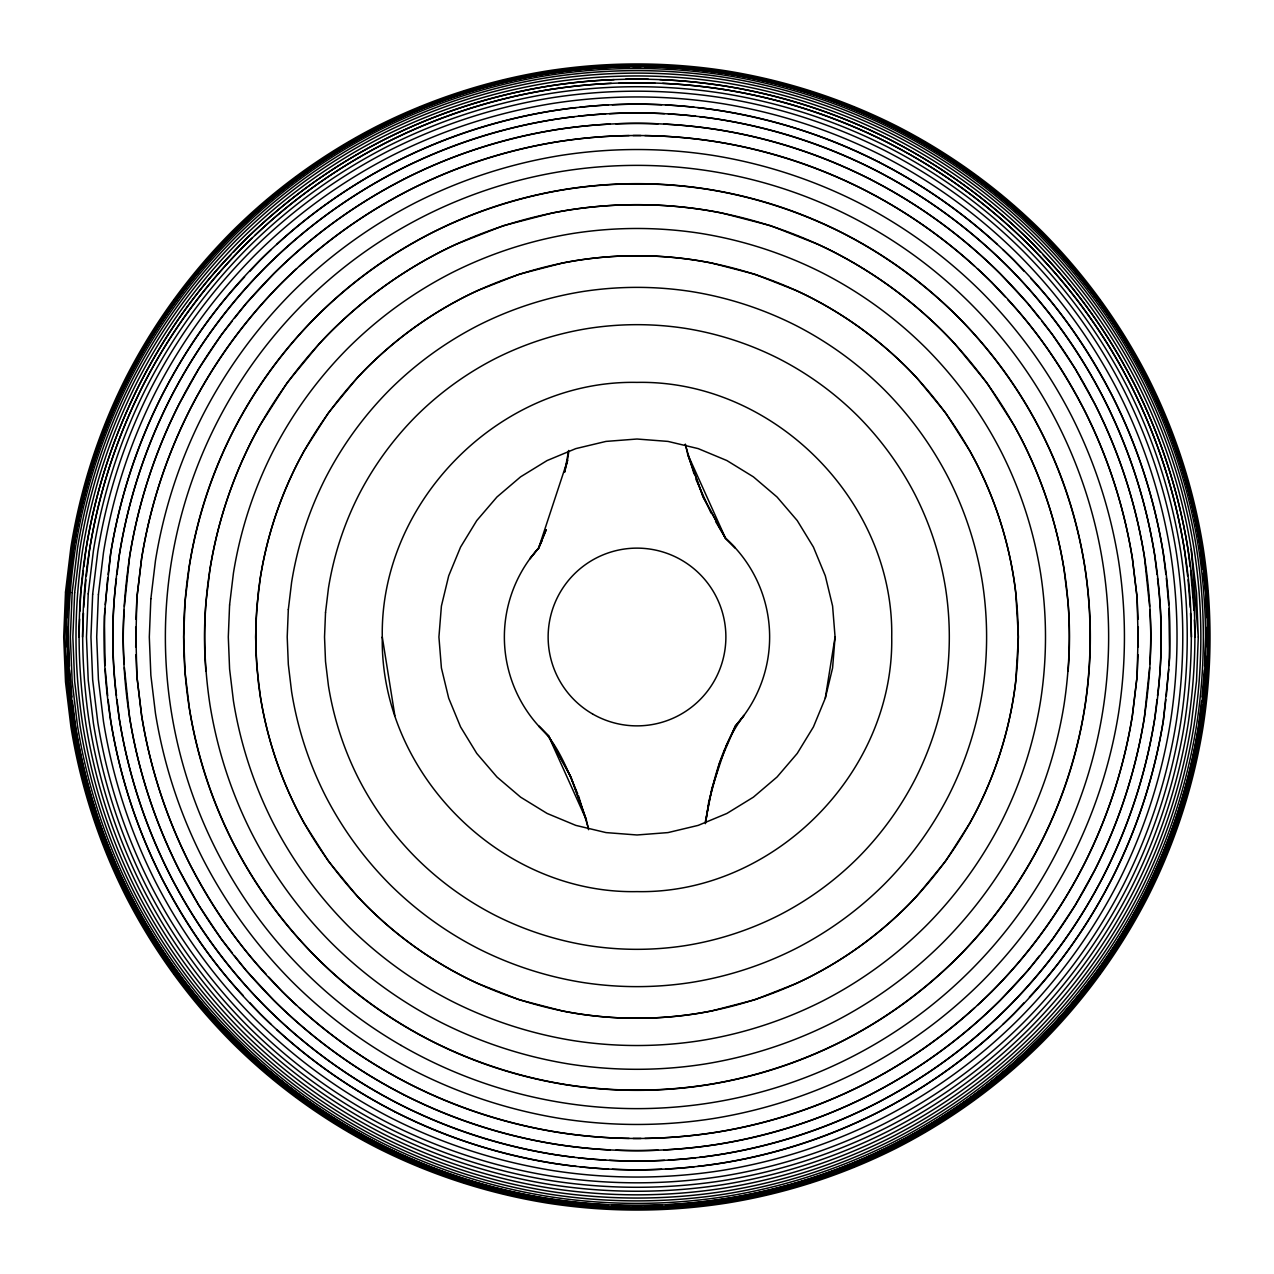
<?xml version="1.0" encoding="UTF-8"?>
<svg xmlns="http://www.w3.org/2000/svg" width="1274" height="1274" viewBox="0 0 1274 1274"><rect width="100%" height="100%" fill="white"/><g stroke="black" fill="none" stroke-linecap="round" stroke-linejoin="round"><path stroke-width="1.5" d="M659.836 79.625A566.596 566.596 0 0 1 724.301 85.931C782.029 94.977 838.244 113.243 890.255 139.853A566.596 566.596 0 0 1 1031.542 242.49C1072.915 283.736 1107.663 331.558 1134.115 383.665A566.596 566.596 0 0 1 1188.069 549.731C1197.528 607.443 1196.827 666.477 1188.085 724.221A566.596 566.596 0 0 1 1134.115 890.319C1107.409 942.314 1072.756 990.009 1031.558 1031.478A566.596 566.596 0 0 1 890.287 1134.131C838.117 1160.503 782.029 1178.721 724.333 1188.069A566.596 566.596 0 0 1 549.699 1188.069C492.003 1178.737 435.915 1160.518 383.745 1134.163A566.596 566.596 0 0 1 242.458 1031.51C201.276 990.041 166.607 942.346 139.901 890.351A566.596 566.596 0 0 1 85.931 724.269C77.173 666.525 76.472 607.475 85.915 549.763A566.596 566.596 0 0 1 139.885 383.681C166.321 331.574 201.069 283.752 242.442 242.506A566.596 566.596 0 0 1 383.713 139.869C435.724 113.243 491.955 94.993 549.667 85.931A566.596 566.596 0 0 1 614.116 79.625M662.703 83.336A562.949 562.949 0 0 1 723.743 89.483C781.089 98.464 836.954 116.619 888.631 143.038A562.949 562.949 0 0 1 1028.994 245.022C1070.112 286.013 1104.638 333.517 1130.914 385.289A562.535 562.535 0 0 1 1184.517 550.32C1193.945 607.65 1193.212 666.302 1184.533 723.664A562.949 562.949 0 0 1 1130.914 888.695C1104.383 940.339 1069.953 987.748 1029.026 1028.946A562.949 562.949 0 0 1 888.647 1130.946C836.827 1157.142 781.105 1175.233 723.775 1184.517A562.949 562.949 0 0 1 550.257 1184.517C492.927 1175.249 437.221 1157.142 385.385 1130.962A562.949 562.949 0 0 1 245.006 1028.978C204.079 987.78 169.633 940.371 143.086 888.726A562.949 562.949 0 0 1 89.467 723.696C80.772 666.334 80.071 607.666 89.467 550.32A562.949 562.949 0 0 1 143.086 385.305C169.346 333.549 203.872 286.029 244.974 245.038A562.949 562.949 0 0 1 252.045 238.142M607.889 1204.774A577.441 577.441 0 0 1 548.027 1198.611C489.2 1189.406 431.902 1170.774 378.888 1143.67A577.441 577.441 0 0 1 234.91 1039.058C192.74 997.032 157.323 948.286 130.378 895.192A577.441 577.441 0 0 1 75.389 725.925C65.738 667.13 66.455 606.95 75.373 548.107A577.441 577.441 0 0 1 130.362 378.84C157.578 325.841 192.915 277.238 234.878 234.973A577.441 577.441 0 0 1 378.872 130.346C432.029 103.481 489.184 84.912 547.995 75.389A577.441 577.441 0 0 1 725.973 75.389C784.768 84.896 841.923 103.465 895.096 130.33A577.441 577.441 0 0 1 1039.09 234.942C1081.069 277.206 1116.39 325.825 1143.622 378.792A577.441 577.441 0 0 1 1198.611 548.075C1207.545 606.918 1208.262 667.098 1198.627 725.909A577.441 577.441 0 0 1 1143.638 895.16C1116.693 948.27 1081.276 997.001 1039.106 1039.043A577.441 577.441 0 0 1 895.128 1143.654C842.114 1170.774 784.816 1189.39 726.005 1198.611A577.441 577.441 0 0 1 666.159 1204.774M65.229 623.352L65.627 613.59M66.853 627.286L68.27 681.717L73.621 726.18A579.24 579.24 0 0 0 128.801 896.004C155.826 949.257 191.339 998.131 233.636 1040.301A579.24 579.24 0 0 0 378.107 1145.246C431.265 1172.446 488.722 1191.11 547.724 1200.363A579.24 579.24 0 0 0 629.229 1207.226M67.251 617.556L68.27 592.283L73.621 547.82A579.24 579.24 0 0 1 128.785 378.028C155.81 324.759 191.339 275.869 233.636 233.699A579.24 579.24 0 0 1 378.06 128.77C431.233 101.554 488.706 82.89 547.724 73.637A578.81 578.81 0 0 1 726.276 73.653C785.278 82.874 842.735 101.57 895.909 128.754A579.24 579.24 0 0 1 1040.348 233.683C1082.645 275.853 1118.174 324.743 1145.199 377.996A579.24 579.24 0 0 1 1200.379 547.788C1209.822 606.774 1209.822 667.21 1200.379 726.18A579.24 579.24 0 0 1 1145.215 895.972C1118.19 949.241 1082.661 998.131 1040.364 1040.301A579.24 579.24 0 0 1 895.941 1145.23C842.767 1172.446 785.294 1191.11 726.276 1200.363A578.81 578.81 0 0 1 547.724 1200.347C488.738 1190.824 431.424 1172.191 378.091 1145.262A578.81 578.81 0 0 1 233.652 1040.285C191.53 997.908 156.113 949.146 128.801 896.004A578.81 578.81 0 0 1 73.637 726.18L71.057 704.936M78.924 637L79.641 619.1M79.959 611.154L80.676 593.254L83.415 570.577M82.507 637L83.463 613.288M83.702 607.364L85.915 579.797M105.089 608.51C102.525 645.854 104.85 683.39 110.631 720.32A541.195 541.195 0 0 0 162.196 878.996C187.437 928.746 220.625 974.419 260.135 1013.801A541.179 541.179 0 0 0 271.091 1024.407M105.248 604.72L110.631 553.68A541.179 541.179 0 0 1 162.18 395.036C187.549 345.334 220.529 299.549 260.135 260.199A541.195 541.195 0 0 1 271.059 249.624M124.231 610.15C121.794 645.934 124.072 681.909 129.598 717.326A521.305 521.305 0 0 0 179.3 870.253C203.617 918.236 235.626 962.252 273.719 1000.217A521.687 521.687 0 0 0 403.826 1094.748C451.713 1119.241 503.453 1136.058 556.595 1144.386A521.687 521.687 0 0 0 610.119 1149.928M124.39 606.313L129.598 556.674A521.687 521.687 0 0 1 179.284 403.762C203.617 355.78 235.61 311.764 273.719 273.783A521.687 521.687 0 0 1 403.794 179.268C451.76 154.887 503.405 137.863 556.595 129.614A521.687 521.687 0 0 1 610.071 124.072M135.697 627.174L136.891 676.335L141.589 715.415A509.345 509.345 0 0 0 190.129 864.759C213.889 911.579 245.118 954.56 282.302 991.634A509.345 509.345 0 0 0 296.555 1005.282M136.015 619.307L136.891 597.681L141.589 558.585A509.345 509.345 0 0 1 190.113 409.272C213.873 362.437 245.102 319.44 282.302 282.366M552.613 212.901L503.357 225.673L455.996 244.29A437.746 437.746 0 0 0 319.455 343.518L287.112 382.789L259.737 425.675A437.746 437.746 0 0 0 207.598 586.215C202.964 625.566 204.015 665.458 209.939 704.618A439.084 439.084 0 0 0 251.774 833.339C272.461 873.63 299.326 910.591 331.256 942.728A439.084 439.084 0 0 0 440.74 1022.274C481.174 1042.705 524.633 1056.815 569.351 1064.061A439.084 439.084 0 0 0 704.681 1064.045C749.399 1056.815 792.858 1042.689 833.292 1022.258A439.084 439.084 0 0 0 942.776 942.712C974.69 910.576 1001.555 873.598 1022.242 833.307A439.084 439.084 0 0 0 1064.061 704.602C1070.001 665.442 1071.004 625.566 1066.434 586.215A437.746 437.746 0 0 0 1014.247 425.691L986.888 382.789L954.56 343.502A437.746 437.746 0 0 0 817.988 244.305L770.643 225.673L721.387 212.901M1137.985 654.693L1137.109 676.319L1132.411 715.415A509.345 509.345 0 0 1 1083.887 864.727C1060.127 911.563 1028.898 954.56 991.698 991.634M1138.303 646.826L1137.109 597.665L1132.411 558.585A509.345 509.345 0 0 0 1083.871 409.241C1060.111 362.421 1028.882 319.44 991.698 282.366A509.345 509.345 0 0 0 977.445 268.718M1149.61 667.687L1144.402 717.326A521.687 521.687 0 0 1 1094.716 870.238C1070.383 918.22 1038.39 962.236 1000.281 1000.217A521.687 521.687 0 0 1 870.206 1094.732C822.24 1119.113 770.595 1136.137 717.405 1144.386A521.687 521.687 0 0 1 663.929 1149.928M1149.769 663.85C1152.206 628.066 1149.928 592.091 1144.402 556.674A521.305 521.305 0 0 0 1094.7 403.747C1070.383 355.764 1038.374 311.748 1000.281 273.783A521.687 521.687 0 0 0 870.174 179.252C822.287 154.759 770.547 137.942 717.405 129.614A521.687 521.687 0 0 0 663.881 124.072M1168.752 669.28L1163.369 720.32A541.179 541.179 0 0 1 1111.82 878.964C1086.451 928.666 1053.471 974.451 1013.865 1013.801A541.195 541.195 0 0 1 1002.941 1024.376M1168.911 665.49C1171.475 628.146 1169.15 590.61 1163.369 553.68A541.195 541.195 0 0 0 1111.804 395.004C1086.563 345.254 1053.375 299.581 1013.865 260.199A541.179 541.179 0 0 0 1002.909 249.593M1198.293 637L1196.525 681.001L1191.254 724.731A569.86 569.86 0 0 1 1136.981 891.768C1110.116 944.066 1075.256 992.048 1033.835 1033.755A569.86 569.86 0 0 1 891.736 1136.997C839.279 1163.512 782.873 1181.842 724.842 1191.238A569.86 569.86 0 0 1 549.19 1191.238C491.159 1181.858 434.768 1163.528 382.296 1137.013A569.86 569.86 0 0 1 240.197 1033.787C198.76 992.08 163.9 944.098 137.035 891.816A569.86 569.86 0 0 1 82.746 724.763C73.749 666.668 73.749 607.364 82.746 549.269A569.86 569.86 0 0 1 137.019 382.232C163.884 329.934 198.744 281.952 240.165 240.245A569.86 569.86 0 0 1 382.264 137.003C434.721 110.488 491.127 92.158 549.158 82.762A569.86 569.86 0 0 1 724.81 82.762C782.841 92.142 839.232 110.472 891.704 136.987A569.86 569.86 0 0 1 1033.803 240.213C1075.24 281.92 1110.1 329.902 1136.965 382.184A569.86 569.86 0 0 1 1191.254 549.237L1196.525 592.983L1198.293 637L1191.254 549.237M1204.44 669.949L1202.115 696.989M1204.583 666.079L1205.761 637M1206.749 656.444L1205.73 681.717L1203.404 701.05M1207.147 646.714L1207.147 627.27M382.28 637C379.875 500.921 500.809 379.684 636.984 382.391C773.191 379.668 894.125 500.905 891.72 637C894.125 773.079 773.191 894.316 637.016 891.609C500.809 894.332 379.875 773.095 382.28 637L394.86 715.685M835.075 637L832.591 667.958L825.297 698.168L813.433 726.913L797.237 753.428L777.044 777.013L753.38 797.174L726.897 813.449L698.216 825.377L668.006 832.591L637.016 834.98L606.01 832.591L575.784 825.377L547.119 813.449L520.636 797.174L496.971 777.013L476.763 753.428L460.567 726.913L448.703 698.184L441.409 667.974L438.925 637L441.409 606.042L448.703 575.832L460.567 547.087L476.763 520.572L496.956 496.987L520.62 476.826L547.103 460.551L575.784 448.623L605.994 441.409L636.984 439.02L667.99 441.409L698.216 448.623L726.881 460.551L753.364 476.826L777.029 496.987L797.237 520.572L813.433 547.087L825.297 575.816L832.591 606.026L835.075 637L825.297 698.168M568.634 450.47L564.589 472.399M66.487 592.139L66.949 588.269M67.649 582.441L68.127 578.571M69.051 570.816L69.529 566.93M70.596 572.95L66.917 614.625L66.853 646.73M71.057 569.096L73.621 547.836A578.81 578.81 0 0 1 128.801 378.012C156.097 324.854 191.53 276.108 233.62 233.715A578.81 578.81 0 0 1 378.091 128.77C431.408 101.793 488.738 83.192 547.709 73.637A579.24 579.24 0 0 1 629.181 66.774M83.877 566.787L85.915 549.779A566.182 566.182 0 0 1 139.901 383.665C164.25 337.005 194.078 292.956 230.769 255.071M86.393 575.864L89.467 550.336A562.535 562.535 0 0 1 143.102 385.289C169.617 333.645 204.063 286.252 244.974 245.054A562.535 562.535 0 0 1 385.369 143.054C437.03 116.603 492.895 98.48 550.241 89.483M107.669 578.221L104.372 616.09L105.089 665.506M108.131 574.447L110.631 553.68A540.781 540.781 0 0 1 162.196 395.02C184.173 352.213 211.627 312.003 244.608 276.936M116.491 578.396C110.312 625.04 112.144 672.529 119.31 718.95A532.261 532.261 0 0 0 170.015 874.999C194.842 923.937 227.489 968.845 266.346 1007.591A532.261 532.261 0 0 0 399.096 1104.032C447.954 1129.019 500.746 1146.17 554.97 1154.674A532.261 532.261 0 0 0 574.415 1157.333M116.969 574.51L119.31 555.066A532.261 532.261 0 0 1 169.999 399.033C194.97 350.143 227.393 305.123 266.346 266.409A532.261 532.261 0 0 1 399.065 169.983C447.922 144.981 500.746 127.83 554.97 119.326A532.261 532.261 0 0 1 574.383 116.667M1157.031 699.49L1154.69 718.934A532.261 532.261 0 0 1 1104.001 874.967C1079.03 923.857 1046.607 968.877 1007.654 1007.591A532.261 532.261 0 0 1 874.935 1104.017C826.078 1129.019 773.254 1146.17 719.03 1154.674A532.261 532.261 0 0 1 699.617 1157.333M1157.509 695.604C1163.688 648.96 1161.856 601.471 1154.69 555.05A532.261 532.261 0 0 0 1103.985 399.001C1079.158 350.063 1046.511 305.155 1007.654 266.409A532.261 532.261 0 0 0 874.904 169.968C826.046 144.981 773.254 127.83 719.03 119.326A532.261 532.261 0 0 0 699.585 116.667M1165.869 699.553L1163.369 720.32A540.781 540.781 0 0 1 1111.804 878.98C1089.827 921.787 1062.373 961.997 1029.392 997.064M1166.331 695.779L1169.628 657.91L1168.911 608.494M1201.637 700.843L1198.627 725.893A577.011 577.011 0 0 1 1143.606 895.192C1116.406 948.174 1081.085 996.778 1039.122 1039.027A577.011 577.011 0 0 1 895.096 1143.654C841.955 1170.535 784.8 1189.088 726.005 1198.611A577.011 577.011 0 0 1 548.011 1198.595C489.2 1189.104 432.061 1170.519 378.904 1143.67A577.011 577.011 0 0 1 234.894 1039.027C192.915 996.794 157.61 948.174 130.378 895.208A577.011 577.011 0 0 1 75.389 725.909L72.363 700.875M1202.943 704.904L1200.379 726.164A578.81 578.81 0 0 1 1145.199 895.988C1117.903 949.146 1082.47 997.892 1040.38 1040.285A578.81 578.81 0 0 1 895.909 1145.23C842.592 1172.207 785.262 1190.808 726.291 1200.363A579.24 579.24 0 0 1 644.819 1207.226M705.414 823.657C711.449 786.01 720.574 745.975 744.048 715.303L735.353 725.973L725.702 746.946M705.7 822.144L708.822 801.362L719.587 762.903L735.353 725.973A132.623 132.623 0 0 0 725.527 538.233L687.61 454.038L702.818 496.287L725.527 538.233L735.273 547.931L725.527 538.233L715.574 521.464M566.946 463.688L568.666 452.334M705.239 822.24L711.816 788.542L725.049 748.682M564.748 471.698L567.551 460.328L538.647 548.027L529.952 558.697L538.647 548.027L541.896 540.94M538.647 548.027L546.227 529.666L538.647 548.027A132.623 132.623 0 0 0 548.473 735.767L586.39 819.978L571.182 777.729L548.473 735.767L538.727 726.069C558.092 744.016 567.328 769.99 577.679 793.718M130.044 372.104L131.955 368.696M133.85 365.272L139.551 355.032M141.462 351.624L143.357 348.216M1130.643 925.784L1132.538 922.376M1134.449 918.968L1140.15 908.728M1142.045 905.304L1143.956 901.896M149.074 337.976L152.323 333.103M156.654 326.606L159.903 321.717M163.152 316.844L167.483 310.346M170.732 305.473L172.898 302.225M1101.102 971.775L1103.268 968.527M1106.517 963.654L1110.848 957.156M1114.097 952.283L1117.346 947.394M1121.677 940.897L1124.926 936.024M173.981 300.6L176.401 297.543M187.294 283.752L195.766 273.034M231.995 321.414L221.294 334.966L198.919 368.52L179.284 403.762A521.305 521.305 0 0 0 129.614 556.674C124.438 592.139 121.54 628.05 124.231 663.865M234.384 318.404L246.28 303.339L273.703 273.783A521.305 521.305 0 0 1 403.826 179.268M1039.616 955.596L1027.72 970.661L1000.297 1000.217A521.305 521.305 0 0 1 870.174 1094.732M1042.005 952.586L1052.706 939.034L1075.081 905.48L1094.716 870.238A521.305 521.305 0 0 0 1144.386 717.326C1149.562 681.861 1152.46 645.95 1149.769 610.135M1078.234 1000.966L1086.706 990.248M1097.599 976.457L1100.019 973.4M204.477 262.508L212.44 253.924M216.421 249.624L220.418 245.341M233.365 252.284L242.442 242.522A566.182 566.182 0 0 1 383.745 139.853C435.899 113.482 491.971 95.279 549.667 85.931A566.182 566.182 0 0 1 724.333 85.947C782.013 95.263 838.085 113.497 890.255 139.837A566.182 566.182 0 0 1 1031.542 242.522L1040.603 252.268M249.784 271.346L260.119 260.199A540.781 540.781 0 0 1 395.099 162.148C444.769 136.716 498.468 119.294 553.585 110.647A541.195 541.195 0 0 1 576.214 107.605M296.524 268.75A509.345 509.345 0 0 0 282.302 282.382C245.277 319.647 214.112 362.533 190.097 409.272A508.979 508.979 0 0 0 141.605 558.585L136.891 597.681L135.697 646.842M977.476 1005.25A509.345 509.345 0 0 0 991.698 991.618C1028.723 954.353 1059.888 911.467 1083.903 864.727A508.979 508.979 0 0 0 1132.395 715.415L1137.109 676.319L1138.303 627.158M1024.216 1002.654L1013.881 1013.801A540.781 540.781 0 0 1 878.901 1111.852C829.231 1137.284 775.532 1154.706 720.415 1163.353A541.195 541.195 0 0 1 697.786 1166.395M1053.582 1028.659L1057.579 1024.376M1061.561 1020.076L1069.523 1011.492M403.81 179.252C451.713 154.759 503.548 138.372 556.579 129.614A521.305 521.305 0 0 1 717.405 129.63C770.531 138.197 822.144 154.982 870.174 179.252M870.19 1094.748C822.287 1119.241 770.452 1135.628 717.421 1144.386A521.305 521.305 0 0 1 556.595 1144.37C503.469 1135.803 451.856 1119.018 403.826 1094.748M402.074 115.679L407.377 113.211M866.623 1160.789L871.926 1158.321M419.847 107.605L425.341 105.567M432.666 102.86L449.149 96.76M824.851 1177.24L841.334 1171.14M848.659 1168.433L854.153 1166.395M462.016 92.158L471.412 89.53M484.566 85.836L490.203 84.243M493.962 83.192L503.373 80.549M770.627 1193.451L780.038 1190.808M783.797 1189.757L789.434 1188.164M802.588 1184.47L811.984 1181.842M507.195 79.8L511.033 79.036M611.249 83.351A562.949 562.949 0 0 0 550.225 89.483C492.895 98.751 437.173 116.874 385.353 143.054A562.949 562.949 0 0 0 254.911 235.403M762.967 1194.964L766.805 1194.2M762.951 79.036L766.773 79.784M723.743 89.467C781.073 98.751 836.779 116.858 888.615 143.038A562.535 562.535 0 0 1 1029.01 245.054C1069.953 286.236 1104.367 333.629 1130.914 385.274A562.949 562.949 0 0 1 1184.533 550.304L1187.607 575.832M507.227 1194.216L511.049 1194.964M770.611 80.549L780.007 83.192M783.765 84.243L789.418 85.82M802.572 89.53L811.984 92.158M462.016 1181.842L471.428 1184.47M484.582 1188.18L490.235 1189.757M493.993 1190.808L503.389 1193.451M824.835 96.76L841.318 102.86M848.643 105.567L854.137 107.589M419.863 1166.411L425.357 1168.433M432.682 1171.14L449.165 1177.24M866.591 113.195L871.91 115.663M878.901 162.132C829.024 137.146 775.611 119.087 720.415 110.647A541.195 541.195 0 0 0 697.754 107.605M395.099 1111.868C444.976 1136.854 498.389 1154.913 553.585 1163.353A541.195 541.195 0 0 0 576.246 1166.395M402.09 1158.337L407.409 1160.805M997.319 244.417A541.179 541.179 0 0 0 878.885 162.132C829.263 136.525 775.42 119.74 720.383 110.647A540.797 540.797 0 0 0 553.585 110.663C498.468 119.549 444.913 136.971 395.067 162.148A541.195 541.195 0 0 0 276.649 244.449M276.681 1029.583A541.179 541.179 0 0 0 395.115 1111.868C444.737 1137.475 498.58 1154.26 553.617 1163.353A540.797 540.797 0 0 0 720.415 1163.337C775.532 1154.451 829.087 1137.029 878.933 1111.852A541.195 541.195 0 0 0 997.351 1029.551M1045.588 236.725L1048.247 239.576M1054.888 246.742L1058.885 251.042M1061.545 253.892L1069.507 262.492M1043.199 255.055C1079.906 292.924 1109.718 336.989 1134.099 383.649A566.182 566.182 0 0 1 1188.069 549.763L1190.123 566.755M1024.2 271.33L1013.849 260.183A540.781 540.781 0 0 0 878.901 162.148M1030.666 278.305C1063.312 312.91 1089.732 352.978 1111.82 395.004A540.781 540.781 0 0 1 1163.353 553.68L1165.869 574.431M991.682 282.35L1005.075 296.778M1007.75 299.661C1038.374 332.18 1063.153 369.794 1083.887 409.241A508.979 508.979 0 0 1 1132.395 558.585L1137.109 597.649L1137.985 619.291M266.25 974.339C235.626 941.82 210.847 904.206 190.113 864.759A508.979 508.979 0 0 1 141.605 715.415L136.891 676.351L136.015 654.709M268.925 977.222L282.318 991.65M243.334 995.695C210.688 961.09 184.268 921.022 162.18 878.996A540.781 540.781 0 0 1 110.647 720.32L108.131 699.569M249.8 1002.67L260.151 1013.817A540.781 540.781 0 0 0 395.099 1111.852M204.493 1011.508L212.455 1020.108M215.115 1022.958L219.112 1027.258M225.753 1034.424L228.412 1037.275M1074.587 268.416L1086.706 283.736M1097.599 297.527L1100.019 300.6M1039.616 318.389L1027.704 303.323L1000.265 273.751A521.305 521.305 0 0 0 870.174 179.268M1042.005 321.398L1052.706 334.966L1075.065 368.505L1094.7 403.731A521.687 521.687 0 0 1 1144.402 556.658L1149.61 606.297M231.995 952.602L221.294 939.034L198.935 905.496L179.3 870.269A521.687 521.687 0 0 1 129.598 717.342L124.39 667.703M234.384 955.611L246.296 970.677L273.735 1000.249A521.305 521.305 0 0 0 403.826 1094.732M173.981 973.4L176.401 976.473M187.294 990.264L199.413 1005.584M1101.102 302.225L1103.268 305.473M1106.517 310.346L1110.848 316.844M1114.097 321.717L1117.346 326.59M1121.677 333.087L1124.926 337.96M149.074 936.04L152.323 940.913M156.654 947.41L159.903 952.283M163.152 957.156L167.483 963.654M170.732 968.527L172.898 971.775M1130.627 348.184L1132.522 351.592M1134.433 355.016L1140.134 365.24M1142.03 368.648L1143.941 372.072M130.059 901.928L131.97 905.352M133.866 908.76L139.567 918.984M141.478 922.408L143.373 925.816M725.527 538.233L703.614 498.054L687.864 454.961L685.508 444.339M548.473 735.767L570.386 775.962L586.136 819.055L588.508 829.677M711.067 513.056L695.954 479.327M578.428 795.533L588.492 828.355M694.043 473.944L685.173 444.355M1204.471 566.898L1204.933 570.784M1205.873 578.539L1206.335 582.425M1207.035 588.238L1207.513 592.123M1202.943 569.064L1200.379 547.788A578.81 578.81 0 0 0 1145.199 378.012C1117.903 324.838 1082.454 276.076 1040.348 233.683A578.81 578.81 0 0 0 895.909 128.77C842.576 101.793 785.23 83.176 726.244 73.621A579.24 579.24 0 0 0 644.771 66.774M1203.404 572.918L1205.73 592.251L1206.749 617.54M1190.585 570.545L1194.009 610.357M1188.085 579.766L1190.298 607.348M1166.331 578.205L1168.752 604.704M1157.031 574.478L1154.69 555.018A531.879 531.879 0 0 0 1103.985 399.017C1078.903 350.159 1046.32 305.346 1007.638 266.393A531.879 531.879 0 0 0 874.904 169.983C825.902 145.204 773.222 128.101 719.014 119.326A531.879 531.879 0 0 0 554.97 119.342C500.762 128.085 448.082 145.22 399.065 169.983A531.879 531.879 0 0 0 266.362 266.425C227.807 305.442 194.858 350.063 170.015 399.001A531.879 531.879 0 0 0 119.326 555.05C112.112 601.487 110.679 648.976 116.507 695.62M1157.493 578.38C1163.321 625.024 1161.872 672.513 1154.69 718.95A531.879 531.879 0 0 1 1103.985 874.983C1079.158 923.937 1046.177 968.543 1007.654 1007.575A531.879 531.879 0 0 1 874.904 1104.017C825.918 1128.796 773.238 1145.899 719.046 1154.674A531.879 531.879 0 0 1 554.97 1154.658C500.762 1145.915 448.098 1128.78 399.096 1104.032A531.879 531.879 0 0 1 266.362 1007.575C227.648 968.638 195.113 923.825 170.015 874.999A531.879 531.879 0 0 1 119.326 718.95L116.969 699.522M107.669 695.795L105.248 669.296M71.901 697.021L69.56 669.965M70.596 701.082L68.27 681.749L67.251 656.46M66.487 681.877L66.965 685.762M67.665 691.575L68.127 695.461M69.067 703.216L69.529 707.102M1208.373 613.59L1208.692 621.394M1194.391 619.881L1195.076 637M1190.537 613.288L1191.493 637M68.239 637L69.417 666.095M65.308 652.606L65.627 660.41M1150.263 384.175A581.055 581.055 0 0 1 1151.967 387.694M1156.139 396.533A581.055 581.055 0 0 1 1158.576 401.867M1166.267 419.831A581.055 581.055 0 0 1 1171.3 432.555M1175.376 443.559A581.055 581.055 0 0 1 1179.835 456.49M1181.651 462.064A581.055 581.055 0 0 1 1183.419 467.654M1184.565 471.38A581.055 581.055 0 0 1 1186.237 477.002M1187.32 480.76A581.055 581.055 0 0 1 1189.916 490.187M901.912 129.868A581.055 581.055 0 0 1 905.368 131.684M908.808 133.547A581.055 581.055 0 0 1 919.064 139.232M922.456 141.191A581.055 581.055 0 0 1 925.832 143.15M929.192 145.14A581.055 581.055 0 0 1 934.208 148.166M937.537 150.205A581.055 581.055 0 0 1 940.849 152.275M947.442 156.479A581.055 581.055 0 0 1 952.347 159.696M958.844 164.059A581.055 581.055 0 0 1 963.685 167.388M970.071 171.894A581.055 581.055 0 0 1 977.954 177.643M994.994 190.781A581.055 581.055 0 0 1 1007.065 200.719M1012.989 205.799A581.055 581.055 0 0 1 1021.764 213.586M1034.615 225.594A581.055 581.055 0 0 1 1037.434 228.317M557.088 70.452A581.04 581.04 0 0 1 560.974 69.927M578.444 67.888A581.04 581.04 0 0 1 582.329 67.506M619.387 65.197A581.04 581.04 0 0 1 627.206 65.022M646.746 65.022A581.04 581.04 0 0 1 654.565 65.197M691.623 67.506A581.04 581.04 0 0 1 695.508 67.888M712.994 69.927A581.04 581.04 0 0 1 716.864 70.452M236.55 228.349A581.04 581.04 0 0 1 239.353 225.625M249.322 216.246A581.04 581.04 0 0 1 260.979 205.831M266.903 200.751A581.04 581.04 0 0 1 278.974 190.813M296.014 177.675A581.04 581.04 0 0 1 303.897 171.926M310.283 167.404A581.04 581.04 0 0 1 315.108 164.075M333.103 152.307A581.04 581.04 0 0 1 336.432 150.236M339.744 148.198A581.04 581.04 0 0 1 344.776 145.172M348.136 143.182A581.04 581.04 0 0 1 351.513 141.207M354.905 139.264A581.04 581.04 0 0 1 365.16 133.563M368.6 131.716A581.04 581.04 0 0 1 372.056 129.884M84.068 490.235A581.04 581.04 0 0 1 86.664 480.808M87.747 477.049A581.04 581.04 0 0 1 89.419 471.428M90.565 467.685A581.04 581.04 0 0 1 92.333 462.096M94.149 456.538A581.04 581.04 0 0 1 98.608 443.607M102.684 432.603A581.04 581.04 0 0 1 107.717 419.879M115.408 401.915A581.04 581.04 0 0 1 117.845 396.58M122.001 387.726A581.04 581.04 0 0 1 123.721 384.222M123.737 889.825A581.055 581.055 0 0 1 122.033 886.306M117.861 877.467A581.055 581.055 0 0 1 115.424 872.133M107.733 854.169A581.055 581.055 0 0 1 102.7 841.445M98.624 830.441A581.055 581.055 0 0 1 94.165 817.51M92.349 811.936A581.055 581.055 0 0 1 90.581 806.346M89.435 802.62A581.055 581.055 0 0 1 87.763 796.998M86.68 793.24A581.055 581.055 0 0 1 84.084 783.813M372.088 1144.132A581.055 581.055 0 0 1 368.632 1142.316M365.192 1140.453A581.055 581.055 0 0 1 354.936 1134.768M351.544 1132.809A581.055 581.055 0 0 1 348.168 1130.85M344.808 1128.86A581.055 581.055 0 0 1 339.792 1125.834M336.463 1123.795A581.055 581.055 0 0 1 333.151 1121.725M326.558 1117.521A581.055 581.055 0 0 1 321.653 1114.304M315.156 1109.941A581.055 581.055 0 0 1 310.315 1106.612M303.929 1102.106A581.055 581.055 0 0 1 296.046 1096.357M279.006 1083.219A581.055 581.055 0 0 1 266.935 1073.281M261.011 1068.201A581.055 581.055 0 0 1 252.236 1060.414M239.385 1048.406A581.055 581.055 0 0 1 236.566 1045.683M716.912 1203.548A581.04 581.04 0 0 1 713.026 1204.073M695.556 1206.112A581.04 581.04 0 0 1 691.671 1206.494M654.613 1208.803A581.04 581.04 0 0 1 646.794 1208.978M627.254 1208.978A581.04 581.04 0 0 1 619.435 1208.803M582.377 1206.494A581.04 581.04 0 0 1 578.492 1206.112M561.006 1204.073A581.04 581.04 0 0 1 557.136 1203.548M1037.45 1045.651A581.04 581.04 0 0 1 1034.647 1048.375M1024.678 1057.754A581.04 581.04 0 0 1 1013.021 1068.169M1007.097 1073.249A581.04 581.04 0 0 1 995.026 1083.187M977.986 1096.325A581.04 581.04 0 0 1 970.103 1102.074M963.717 1106.596A581.04 581.04 0 0 1 958.892 1109.925M940.897 1121.693A581.04 581.04 0 0 1 937.568 1123.764M934.256 1125.802A581.04 581.04 0 0 1 929.224 1128.828M925.864 1130.818A581.04 581.04 0 0 1 922.487 1132.793M919.095 1134.736A581.04 581.04 0 0 1 908.84 1140.437M905.4 1142.284A581.04 581.04 0 0 1 901.944 1144.116M1189.932 783.765A581.04 581.04 0 0 1 1187.336 793.192M1186.253 796.951A581.04 581.04 0 0 1 1184.581 802.572M1183.435 806.315A581.04 581.04 0 0 1 1181.667 811.904M1179.851 817.462A581.04 581.04 0 0 1 1175.392 830.393M1171.316 841.397A581.04 581.04 0 0 1 1166.283 854.121M1158.592 872.085A581.04 581.04 0 0 1 1156.155 877.42M1151.999 886.274A581.04 581.04 0 0 1 1150.279 889.778M578.269 116.221A532.261 532.261 0 0 1 605.612 113.896M609.529 113.673A532.261 532.261 0 0 1 664.423 113.673M668.34 113.896A532.261 532.261 0 0 1 695.684 116.205M695.731 1157.779A532.261 532.261 0 0 1 668.388 1160.104M664.471 1160.327A532.261 532.261 0 0 1 609.577 1160.327M605.66 1160.104A532.261 532.261 0 0 1 578.316 1157.795M615.836 123.817A521.687 521.687 0 0 1 658.117 123.817M658.164 1150.183A521.687 521.687 0 0 1 615.883 1150.183M282.318 282.366A508.979 508.979 0 0 1 409.336 190.081C456.076 166.146 506.622 149.743 558.49 141.605A509.345 509.345 0 0 1 629.101 135.585M991.682 282.366A508.979 508.979 0 0 0 864.664 190.081C817.924 166.146 767.378 149.743 715.51 141.605A509.345 509.345 0 0 0 644.851 135.585M991.682 991.634A508.979 508.979 0 0 1 864.664 1083.919C817.924 1107.854 767.378 1124.257 715.51 1132.395A509.345 509.345 0 0 1 644.899 1138.415M282.318 991.634A508.979 508.979 0 0 0 409.336 1083.919C456.076 1107.854 506.622 1124.257 558.49 1132.395A509.345 509.345 0 0 0 629.149 1138.415M974.53 266.059A509.345 509.345 0 0 0 864.664 190.081C817.765 166.368 767.346 149.998 715.478 141.605A508.979 508.979 0 0 0 558.49 141.621C506.622 149.998 456.203 166.4 409.304 190.081A509.345 509.345 0 0 0 299.438 266.091M633.035 135.538A509.345 509.345 0 0 1 640.918 135.538M299.47 1007.941A509.345 509.345 0 0 0 409.336 1083.919C456.235 1107.632 506.654 1124.002 558.522 1132.395A508.979 508.979 0 0 0 715.51 1132.379C767.378 1124.002 817.797 1107.6 864.696 1083.919A509.345 509.345 0 0 0 974.562 1007.909M640.965 1138.462A509.345 509.345 0 0 1 633.082 1138.462M1068.122 670.904A421.503 421.503 0 0 0 1068.122 603.096L1064.061 569.382A439.084 439.084 0 0 0 1022.226 440.661C1001.539 400.37 974.674 363.409 942.744 331.272A439.084 439.084 0 0 0 833.26 251.726C792.826 231.295 749.367 217.185 704.649 209.939A439.084 439.084 0 0 0 569.319 209.955C524.601 217.185 481.142 231.311 440.708 251.742A439.084 439.084 0 0 0 331.224 331.288C299.31 363.424 272.445 400.402 251.758 440.693A439.084 439.084 0 0 0 209.939 569.398L205.878 603.096A421.503 421.503 0 0 0 205.878 670.92M552.613 212.917A437.746 437.746 0 0 1 721.387 212.917M633.082 66.726A579.24 579.24 0 0 1 640.87 66.726M640.918 1207.274A579.24 579.24 0 0 1 633.13 1207.274M579.989 107.191A541.195 541.195 0 0 1 608.431 104.93M612.237 104.755A541.195 541.195 0 0 1 661.716 104.739M665.522 104.93A541.195 541.195 0 0 1 693.964 107.191M694.012 1166.809A541.195 541.195 0 0 1 665.569 1169.07M661.763 1169.245A541.195 541.195 0 0 1 612.284 1169.261M608.478 1169.07A541.195 541.195 0 0 1 580.036 1166.809M550.241 89.499A562.535 562.535 0 0 1 723.759 89.499M619.164 83.033A562.949 562.949 0 0 1 654.788 83.033M625.55 79.291A566.596 566.596 0 0 1 648.402 79.291M662.273 1204.949A577.441 577.441 0 0 1 611.775 1204.949M255.883 622.046L255.883 651.954L258.288 681.797A386.054 386.054 0 0 0 304.311 823.354L328.421 861.192L356.943 895.845A386.054 386.054 0 0 0 477.384 983.321L519.139 999.756L562.567 1011.015A386.054 386.054 0 0 0 711.418 1010.999L754.861 999.756L796.632 983.337A386.054 386.054 0 0 0 917.041 895.829L945.579 861.192L969.721 823.37A386.054 386.054 0 0 0 1015.696 681.797L1018.42 637L1015.712 592.203A386.054 386.054 0 0 0 969.689 450.646L945.579 412.808L917.057 378.155A386.054 386.054 0 0 0 796.616 290.679L754.861 274.244L711.433 262.985A386.054 386.054 0 0 0 562.582 263.001L519.139 274.244L477.368 290.663A386.054 386.054 0 0 0 356.959 378.171L328.421 412.808L304.279 450.63A386.054 386.054 0 0 0 258.303 592.203L255.883 622.046M65.515 592.06L63.7 637L65.515 681.94L70.898 726.61A582.043 582.043 0 0 0 126.333 897.246C153.772 950.659 189.38 999.644 231.677 1042.243A582.043 582.043 0 0 0 376.833 1147.699C430.421 1174.787 488.022 1193.499 547.294 1203.086A582.043 582.043 0 0 0 726.706 1203.086C785.978 1193.499 843.579 1174.787 897.167 1147.715A582.043 582.043 0 0 0 1042.307 1042.243C1084.62 999.66 1120.228 950.643 1147.667 897.246A582.043 582.043 0 0 0 1203.102 726.61C1212.307 667.289 1212.291 606.711 1203.102 547.39A582.043 582.043 0 0 0 1147.667 376.754C1120.228 323.341 1084.62 274.356 1042.323 231.757A582.043 582.043 0 0 0 897.167 126.301C843.579 99.213 785.978 80.501 726.706 70.914A582.043 582.043 0 0 0 547.294 70.914C488.022 80.501 430.421 99.213 376.833 126.285A582.043 582.043 0 0 0 231.693 231.757C189.38 274.34 153.772 323.357 126.333 376.754A582.043 582.043 0 0 0 70.898 547.39L65.515 592.06M66.837 592.171L65.038 637L66.837 681.861L72.22 726.435A580.689 580.689 0 0 0 127.527 896.657C154.902 949.942 190.431 998.832 232.648 1041.32A580.689 580.689 0 0 0 377.454 1146.52C430.915 1173.545 488.388 1192.209 547.533 1201.78A580.689 580.689 0 0 0 726.514 1201.764C785.644 1192.209 843.117 1173.529 896.577 1146.504A580.689 580.689 0 0 0 1041.384 1041.304C1083.601 998.8 1119.113 949.894 1146.489 896.625A580.689 580.689 0 0 0 1201.796 726.387C1210.969 667.194 1210.953 606.758 1201.78 547.565A580.689 580.689 0 0 0 1146.473 377.343C1119.098 324.058 1083.569 275.168 1041.352 232.68A580.689 580.689 0 0 0 896.546 127.48C843.085 100.455 785.612 81.791 726.467 72.22A580.689 580.689 0 0 0 547.486 72.236C488.356 81.791 430.883 100.471 377.423 127.496A580.689 580.689 0 0 0 232.616 232.696C190.399 275.2 154.887 324.106 127.511 377.375A580.689 580.689 0 0 0 72.204 547.613L66.837 592.171M72.156 592.585L70.373 637L72.156 681.431L77.475 725.607A575.275 575.275 0 0 0 132.289 894.237C159.393 947.012 194.603 995.456 236.423 1037.562A575.275 575.275 0 0 0 379.875 1141.775C432.842 1168.545 489.773 1187.034 548.361 1196.509A575.275 575.275 0 0 0 725.67 1196.509C784.258 1187.034 841.19 1168.513 894.157 1141.759A575.275 575.275 0 0 0 1037.609 1037.53C1079.428 995.424 1114.623 946.98 1141.743 894.205A575.275 575.275 0 0 0 1196.525 725.559C1205.618 666.923 1205.602 607.045 1196.525 548.393A575.275 575.275 0 0 0 1141.711 379.763C1114.607 326.988 1079.396 278.544 1037.577 236.438A575.275 575.275 0 0 0 894.125 132.225C841.159 105.455 784.227 86.966 725.639 77.491A575.275 575.275 0 0 0 548.33 77.491C489.742 86.966 432.81 105.487 379.843 132.241A575.275 575.275 0 0 0 236.391 236.47C194.572 278.576 159.377 327.02 132.257 379.795A575.275 575.275 0 0 0 77.475 548.441L72.156 592.585M74.64 592.776L72.857 637L74.64 681.24L79.944 725.209A572.743 572.743 0 0 0 134.503 893.106C161.495 945.658 196.546 993.879 238.174 1035.794A572.743 572.743 0 0 0 381.006 1139.561C433.733 1166.204 490.426 1184.613 548.744 1194.056A572.743 572.743 0 0 0 725.288 1194.041C783.606 1184.613 840.299 1166.188 893.042 1139.545A572.743 572.743 0 0 0 1035.858 1035.762C1077.486 993.847 1112.521 945.626 1139.529 893.074A572.743 572.743 0 0 0 1194.072 725.177C1203.118 666.78 1203.102 607.172 1194.056 548.791A572.743 572.743 0 0 0 1139.497 380.894C1112.505 328.342 1077.454 280.121 1035.826 238.206A572.743 572.743 0 0 0 892.994 134.439C840.267 107.796 783.574 89.387 725.256 79.944A572.743 572.743 0 0 0 548.712 79.959C490.394 89.387 433.701 107.812 380.958 134.455A572.743 572.743 0 0 0 238.142 238.238C196.514 280.153 161.48 328.373 134.471 380.926A572.743 572.743 0 0 0 79.928 548.823L74.64 592.776M88.225 593.843L86.473 637L88.225 680.173L93.384 723.075A558.92 558.92 0 0 0 146.637 886.927C172.977 938.205 207.168 985.264 247.809 1026.175A558.92 558.92 0 0 0 387.185 1127.426C438.638 1153.432 493.962 1171.395 550.878 1180.6A558.92 558.92 0 0 0 723.154 1180.6C780.07 1171.395 835.394 1153.4 886.847 1127.41A558.92 558.92 0 0 0 1026.223 1026.143C1066.848 985.232 1101.039 938.174 1127.394 886.879A558.92 558.92 0 0 0 1180.616 723.043C1189.438 666.063 1189.438 607.905 1180.616 550.925A558.92 558.92 0 0 0 1127.363 387.073C1101.023 335.795 1066.832 288.736 1026.191 247.825A558.92 558.92 0 0 0 886.815 146.574C835.362 120.568 780.038 102.605 723.122 93.4A558.92 558.92 0 0 0 550.846 93.4C493.93 102.605 438.606 120.6 387.153 146.59A558.92 558.92 0 0 0 247.777 247.857C207.152 288.768 172.961 335.826 146.606 387.121A558.92 558.92 0 0 0 93.384 550.957L88.225 593.843M92.668 594.194L90.948 637L92.668 679.822L97.795 722.374A554.381 554.381 0 0 0 150.619 884.889C176.736 935.769 210.656 982.429 250.962 1023.006A554.381 554.381 0 0 0 389.207 1123.445C440.247 1149.228 495.124 1167.064 551.578 1176.189A554.381 554.381 0 0 0 722.454 1176.189C778.908 1167.048 833.785 1149.212 884.825 1123.429A554.381 554.381 0 0 0 1023.054 1022.974C1063.36 982.413 1097.28 935.721 1123.413 884.857A554.381 554.381 0 0 0 1176.205 722.342C1184.963 665.824 1184.963 608.128 1176.205 551.626A554.381 554.381 0 0 0 1123.381 389.111C1097.264 338.231 1063.344 291.571 1023.038 250.994A554.381 554.381 0 0 0 884.793 150.555C833.753 124.772 778.876 106.936 722.422 97.811A554.381 554.381 0 0 0 551.546 97.811C495.092 106.952 440.215 124.788 389.175 150.571A554.381 554.381 0 0 0 250.946 251.026C210.64 291.587 176.72 338.279 150.587 389.143A554.381 554.381 0 0 0 97.795 551.658L92.668 594.194M98.401 594.655L96.697 637L98.416 679.376L103.481 721.482A548.537 548.537 0 0 0 155.746 882.277C181.593 932.616 215.163 978.798 255.039 1018.945A548.537 548.537 0 0 0 391.819 1118.317C442.333 1143.829 496.621 1161.474 552.486 1170.503A548.537 548.537 0 0 0 721.562 1170.503C777.411 1161.458 831.715 1143.813 882.213 1118.301A548.537 548.537 0 0 0 1018.993 1018.913C1058.869 978.766 1092.423 932.584 1118.285 882.245A548.537 548.537 0 0 0 1170.519 721.45C1179.183 665.522 1179.183 608.431 1170.519 552.518A548.537 548.537 0 0 0 1118.254 391.723C1092.407 341.384 1058.837 295.202 1018.961 255.055A548.537 548.537 0 0 0 882.181 155.683C831.667 130.171 777.379 112.526 721.514 103.497A548.537 548.537 0 0 0 552.438 103.497C496.589 112.542 442.285 130.187 391.787 155.699A548.537 548.537 0 0 0 255.007 255.087C215.131 295.234 181.577 341.416 155.715 391.755A548.537 548.537 0 0 0 103.481 552.55L98.401 594.655M150.858 598.78L149.313 637L150.858 675.252L155.444 713.249A495.124 495.124 0 0 0 202.614 858.389C225.944 903.823 256.233 945.515 292.224 981.744A495.124 495.124 0 0 0 415.706 1071.434C461.284 1094.477 510.285 1110.387 560.719 1118.556A495.124 495.124 0 0 0 713.329 1118.54C763.747 1110.387 812.748 1094.462 858.326 1071.434A495.124 495.124 0 0 0 981.792 981.713C1017.783 945.483 1048.072 903.792 1071.418 858.357A495.124 495.124 0 0 0 1118.556 713.217C1126.391 662.751 1126.375 611.217 1118.556 560.751A495.124 495.124 0 0 0 1071.386 415.611C1048.056 370.177 1017.767 328.485 981.776 292.256A495.124 495.124 0 0 0 858.294 202.566C812.716 179.523 763.715 163.613 713.281 155.444A495.124 495.124 0 0 0 560.671 155.46C510.253 163.613 461.252 179.538 415.674 202.566A495.124 495.124 0 0 0 292.208 292.287C256.217 328.517 225.928 370.208 202.582 415.642A495.124 495.124 0 0 0 155.444 560.783L150.858 598.78M185.096 601.471L183.663 637L185.096 672.545L189.348 707.882A460.248 460.248 0 0 0 233.206 842.799C254.896 885.032 283.051 923.777 316.509 957.459A460.248 460.248 0 0 0 431.281 1040.842C473.657 1062.261 519.219 1077.056 566.086 1084.636A460.248 460.248 0 0 0 707.946 1084.636C754.813 1077.056 800.375 1062.245 842.751 1040.826A460.248 460.248 0 0 0 957.507 957.443C990.965 923.761 1019.12 885 1040.81 842.767A460.248 460.248 0 0 0 1084.652 707.85C1091.914 660.935 1091.914 613.033 1084.652 566.118A460.248 460.248 0 0 0 1040.794 431.201C1019.104 388.968 990.949 350.223 957.491 316.541A460.248 460.248 0 0 0 842.719 233.158C800.343 211.739 754.781 196.944 707.914 189.364A460.248 460.248 0 0 0 566.054 189.364C519.187 196.944 473.625 211.755 431.249 233.174A460.248 460.248 0 0 0 316.493 316.557C283.035 350.239 254.88 389 233.19 431.233A460.248 460.248 0 0 0 189.348 566.15L185.096 601.471M229.591 604.959L228.301 637L229.591 669.057L233.429 700.907A414.942 414.942 0 0 0 272.954 822.542C292.51 860.619 317.895 895.542 348.057 925.911A414.942 414.942 0 0 0 451.537 1001.077C489.742 1020.394 530.812 1033.724 573.061 1040.571A414.942 414.942 0 0 0 700.955 1040.555C743.22 1033.724 784.29 1020.378 822.494 1001.077A414.942 414.942 0 0 0 925.959 925.895C956.121 895.526 981.506 860.587 1001.061 822.51A414.942 414.942 0 0 0 1040.571 700.875C1047.132 658.578 1047.132 615.39 1040.571 573.093A414.942 414.942 0 0 0 1001.046 451.458C981.49 413.381 956.105 378.458 925.943 348.089A414.942 414.942 0 0 0 822.463 272.923C784.258 253.606 743.188 240.276 700.939 233.429A414.942 414.942 0 0 0 573.045 233.445C530.78 240.276 489.71 253.622 451.506 272.923A414.942 414.942 0 0 0 348.041 348.105C317.879 378.474 292.494 413.413 272.939 451.49A414.942 414.942 0 0 0 233.429 573.125L229.591 604.959M256.791 607.109L255.58 637L256.791 666.907L260.374 696.639A387.232 387.232 0 0 0 297.256 810.153C315.506 845.681 339.202 878.28 367.358 906.626A387.232 387.232 0 0 0 463.927 976.776C499.567 994.787 537.899 1007.24 577.329 1013.626A387.232 387.232 0 0 0 696.687 1013.626C736.117 1007.24 774.449 994.787 810.105 976.76A387.232 387.232 0 0 0 906.658 906.61C934.813 878.264 958.494 845.665 976.76 810.137A387.232 387.232 0 0 0 1013.626 696.607C1019.757 657.129 1019.741 616.839 1013.626 577.361A387.232 387.232 0 0 0 976.744 463.847C958.494 428.319 934.798 395.72 906.642 367.374A387.232 387.232 0 0 0 810.073 297.224C774.433 279.213 736.101 266.76 696.671 260.374A387.232 387.232 0 0 0 577.313 260.374C537.883 266.76 499.551 279.213 463.895 297.24A387.232 387.232 0 0 0 367.342 367.39C339.187 395.736 315.506 428.335 297.24 463.863A387.232 387.232 0 0 0 260.374 577.393L256.791 607.109M288.322 609.577L287.207 637L288.322 664.439L291.603 691.686A355.127 355.127 0 0 0 325.427 795.788C342.165 828.371 363.902 858.278 389.717 884.267A355.127 355.127 0 0 0 478.276 948.604C510.97 965.119 546.116 976.537 582.282 982.397A355.127 355.127 0 0 0 691.734 982.381C727.9 976.537 763.046 965.119 795.756 948.589A355.127 355.127 0 0 0 884.299 884.252C910.114 858.262 931.835 828.355 948.589 795.772A355.127 355.127 0 0 0 982.397 691.671C988.003 655.473 988.003 618.511 982.397 582.314A355.127 355.127 0 0 0 948.573 478.212C931.835 445.629 910.098 415.722 884.283 389.733A355.127 355.127 0 0 0 795.724 325.396C763.03 308.881 727.884 297.463 691.718 291.603A355.127 355.127 0 0 0 582.266 291.619C546.1 297.463 510.954 308.881 478.244 325.411A355.127 355.127 0 0 0 389.701 389.748C363.886 415.738 342.165 445.645 325.411 478.228A355.127 355.127 0 0 0 291.603 582.329L288.322 609.577M325.523 612.507L324.536 637L325.523 661.509L328.453 685.858A317.226 317.226 0 0 0 358.679 778.844C373.632 807.955 393.045 834.661 416.104 857.88A317.242 317.242 0 0 0 495.204 915.353C524.41 930.116 555.814 940.308 588.126 945.547A317.242 317.242 0 0 0 685.906 945.531C718.202 940.308 749.606 930.1 778.812 915.353A317.226 317.226 0 0 0 857.912 857.864C880.971 834.645 900.384 807.939 915.337 778.828A317.226 317.226 0 0 0 945.547 685.842C950.563 653.498 950.563 620.486 945.547 588.142A317.226 317.226 0 0 0 915.321 495.156C900.368 466.045 880.955 439.339 857.896 416.12A317.242 317.242 0 0 0 778.796 358.647C749.59 343.884 718.186 333.692 685.874 328.453A317.242 317.242 0 0 0 588.094 328.469C555.798 333.692 524.394 343.9 495.188 358.647A317.226 317.226 0 0 0 416.088 416.136C393.029 439.355 373.616 466.061 358.663 495.172A317.226 317.226 0 0 0 328.453 588.158L325.523 612.507M401.183 1045.444A471.635 471.635 0 0 0 1108.635 637A471.635 471.635 0 0 0 401.183 228.556A471.635 471.635 0 0 0 401.183 1045.444M592.569 713.966A88.877 88.877 0 0 0 725.877 637A88.877 88.877 0 0 0 592.569 560.034A88.877 88.877 0 0 0 592.569 713.966M377.805 1008.928A453.337 453.337 0 0 0 1088.697 675.507A453.337 453.337 0 0 0 444.499 226.565A453.337 453.337 0 0 0 377.805 1008.928"/></g></svg>
